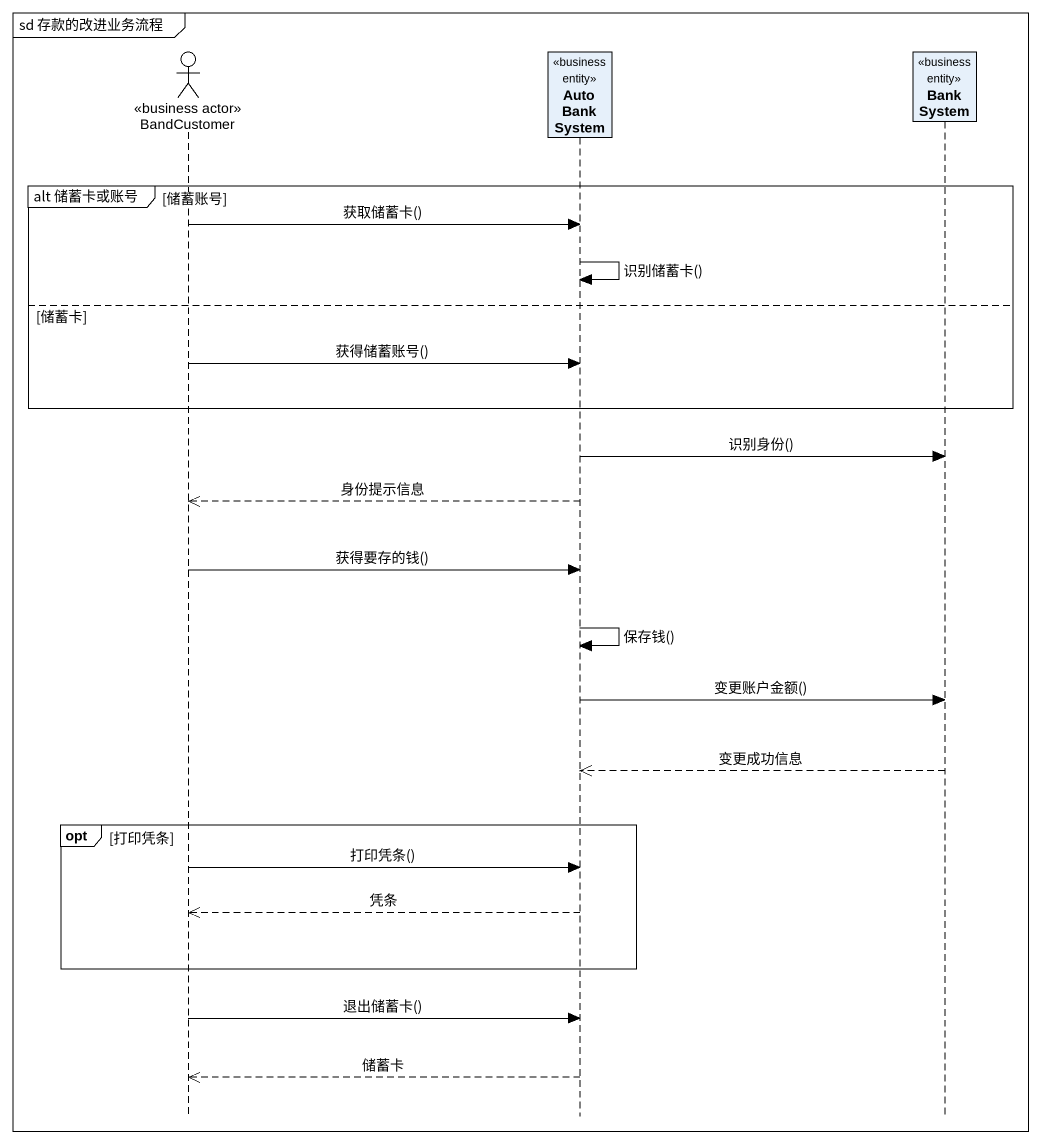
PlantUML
@startuml
mainframe sd 存款的改进业务流程
hide footbox
actor BandCustomer <<business actor>>
participant AutoBankSystem <<business entity>>
participant BankSystem <<business entity>>

group alt 储蓄卡或账号 [储蓄账号]
  BandCustomer -> AutoBankSystem : 获取储蓄卡()
  AutoBankSystem -> AutoBankSystem : 识别储蓄卡()
else 储蓄卡
  BandCustomer -> AutoBankSystem : 获得储蓄账号()
end
AutoBankSystem -> BankSystem : 识别身份()
AutoBankSystem -->> BandCustomer : 身份提示信息
BandCustomer -> AutoBankSystem : 获得要存的钱()
AutoBankSystem -> AutoBankSystem : 保存钱()
AutoBankSystem -> BankSystem : 变更账户金额()
BankSystem -->> AutoBankSystem : 变更成功信息
opt 打印凭条
  BandCustomer -> AutoBankSystem : 打印凭条()
  AutoBankSystem -->> BandCustomer : 凭条
end
BandCustomer -> AutoBankSystem : 退出储蓄卡()
AutoBankSystem -->> BandCustomer : 储蓄卡
@enduml
